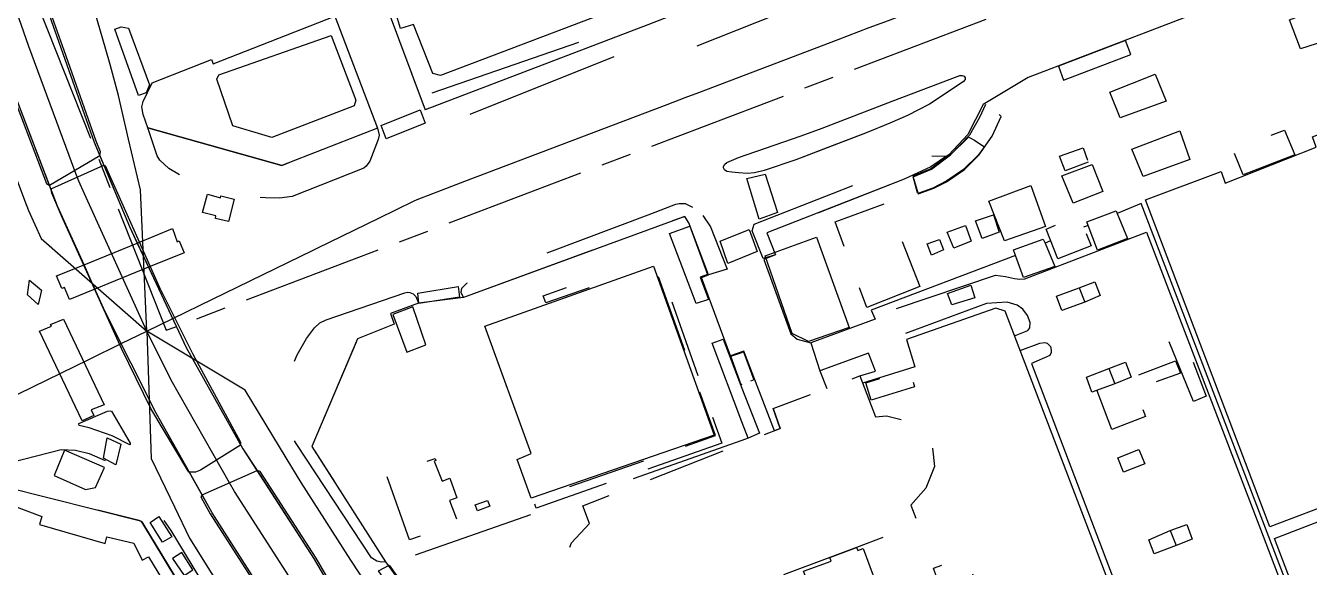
# Model space of a CAD drawing. Header units: millimetres. Extents: x 198785 to 203305, y 542885 to 545889.
# Drawn here: x 200069 to 200370.9, y 545003.5 to 545130.9 of the extents above; entities that cross this region are included whole.
import ezdxf

# ---------------------------------------------------------------- set-up
doc = ezdxf.new("R2010")
doc.units = ezdxf.units.MM
for name, pattern in [('FENCE_25K', [54.3, 28.7, -9.2, -16.4]), ('HIDDEN_BULD_25K', [28.8, 18.4, -10.4]), ('HIDDEN_EMD_25K', [50.97, 33.12, -5.36, 7.13, -5.36]), ('HIDDEN_IN_25K', [56.5, 36.5, -20])]:
    doc.linetypes.add(name, pattern=pattern)
for name, color, linetype in [('A0013114', 253, 'Continuous'), ('A0013118', 253, 'Continuous'), ('A0023214', 253, 'Continuous'), ('A0033324', 253, 'Continuous'), ('A0043325', 253, 'Continuous'), ('A0053326', 253, 'Continuous'), ('A0093351', 253, 'Continuous'), ('B0014111', 253, 'Continuous'), ('B0014116', 253, 'Continuous'), ('B0024120', 253, 'Continuous'), ('C0076117', 253, 'Continuous'), ('C0523121', 253, 'Continuous'), ('F0017111', 253, 'Continuous'), ('G0018117', 253, 'Continuous')]:
    doc.layers.add(name, color=color, linetype=linetype)

msp = doc.modelspace()

# ---------------------------------------------------------------- linework, layer by layer
at = {"layer": 'A0013114'}
for points in [[(200086.44, 545100.3), (200086.57, 545101.28), (200085.54, 545103.75), (200082.79, 545111.55), (200078.03, 545125.07), (200074.53, 545135.02), (200044.35, 545219.68), (200042.96, 545223.74), (200040.73, 545230.2), (200033.07, 545252.48), (200006.7, 545325.3), (200006.27, 545325.01), (200032.6, 545252.31), (200043.88, 545219.51), (200074.06, 545134.85), (200085.07, 545103.57), (200086.44, 545100.3)], [(200074.62, 545093.34), (200065.46, 545117.29), (200048.78, 545164.66), (200028.88, 545219.2), (200009.22, 545274.56), (200000, 545299.71)], [(200000, 545298.26), (200008.75, 545274.39), (200028.41, 545219.03), (200048.31, 545164.49), (200064.99, 545117.12), (200073.89, 545093.84), (200074.62, 545093.34)], [(200259.64, 545148.09), (200219.16, 545132.62), (200215.27, 545131.13), (200162.94, 545111.13)], [(200378.09, 545146.88), (200304.72, 545118.75), (200294.2, 545112.4), (200290.53, 545105.38), (200286.1, 545100.6), (200281.83, 545097.7), (200275.61, 545094.83), (200243.3, 545082.19), (200245.3, 545077.05)], [(200151.69, 545106.87), (200129.23, 545098.08), (200097.68, 545106.92), (200096.58, 545110.07), (200096.31, 545111.84), (200096.59, 545113.07), (200098.75, 545117.49)], [(200086.44, 545100.3), (200074.62, 545093.34)], [(200086.44, 545100.3), (200093.39, 545083.71), (200106.76, 545055.27), (200120.07, 545031.43), (200123.39, 545026.28)], [(200110.46, 545020.57), (200099.69, 545039.76), (200087.69, 545063.66), (200076.49, 545088.45), (200074.62, 545093.34)], [(200229.58, 545072.32), (200224.91, 545084.6), (200223.98, 545086.09), (200184.78, 545071.73), (200171.96, 545067.03), (200161.34, 545065.7), (200154.79, 545063.21), (200155.66, 545060.74), (200147.04, 545057.31), (200136.28, 545031.95), (200153.63, 545004.8), (200171.56, 544980.09)], [(200110.46, 545020.57), (200123.39, 545026.28)], [(200123.39, 545026.28), (200136.85, 545005.41), (200149.84, 544983.13), (200186.74, 544930.28), (200209.92, 544894.88), (200227.17, 544869.21), (200233.76, 544860.06), (200234.4, 544860.02), (200227.58, 544869.5), (200210.34, 544895.16), (200187.15, 544930.56), (200150.26, 544983.4), (200137.28, 545005.67), (200124.12, 545026.07), (200123.39, 545026.28)], [(200000, 544997.24), (200002.07, 545000.22), (200016.42, 545005.8), (200063.01, 545022.65), (200063.46, 545022.64), (200063.51, 545022.63), (200063.92, 545022.57), (200095.65, 545014.52), (200096.19, 545014.29), (200096.55, 545013.82), (200132.28, 544954.88)], [(200110.46, 545020.57), (200110.16, 545020.08), (200112.38, 545016.12), (200126.02, 544994.83), (200147.43, 544962.72), (200159.99, 544943.87), (200164.93, 544936.46), (200214.36, 544861.89), (200215.18, 544860.4), (200215.72, 544860.46), (200214.79, 544862.15), (200165.35, 544936.74), (200126.44, 544995.1), (200112.81, 545016.38), (200110.46, 545020.57)]]:
    msp.add_lwpolyline(points, dxfattribs=at)
at = {"layer": 'A0013118'}
for points in [[(200231.99, 545145.26), (200229.33, 545152.53), (200227.66, 545157.1), (200225.42, 545163.25), (200153.57, 545136.31), (200162.94, 545111.13)], [(200098.75, 545117.49), (200112.72, 545122.96), (200113.09, 545121.97), (200141.68, 545133.17), (200151.69, 545106.87)], [(200273.78, 545064.39), (200297.08, 545072.23), (200299.42, 545071.91), (200301.54, 545071.46), (200302.81, 545071.28), (200303.99, 545071.37), (200332.55, 545082.37), (200359.41, 545012.49), (200402.27, 544899.95), (200402.53, 544899.83), (200404.43, 544900.58)], [(200245.3, 545077.05), (200242.55, 545075.95), (200248.91, 545058.47), (200250.43, 545057.23), (200253.64, 545056.33), (200255.79, 545049.76), (200257.39, 545045.63)], [(200244.76, 545040.87), (200246.44, 545036.2), (200245.06, 545035.66), (200237.89, 545054.38), (200234.73, 545053.3), (200227.92, 545071.74), (200229.58, 545072.32)], [(200301.57, 545058.01), (200304.69, 545059.23), (200305.15, 545059.88), (200305.22, 545061.14), (200304.58, 545062.76), (200303.46, 545064.27), (200302.17, 545065.2), (200299.8, 545065.89), (200294.94, 545065.62), (200275.93, 545058.5)], [(200302.88, 545054.57), (200307.48, 545056.27), (200308.67, 545056.38), (200309.18, 545056.25), (200309.97, 545055.46), (200310.15, 545054.63), (200310.14, 545054.05), (200309.85, 545053.34), (200305.56, 545051.49), (200358.97, 544910.98)]]:
    msp.add_lwpolyline(points, dxfattribs=at)
at = {"layer": 'A0023214'}
for points in [[(200097.5, 545059.09), (200095.97, 545092.3), (200093.19, 545104.27), (200090.81, 545114.53), (200088.87, 545121.84), (200086.98, 545128.33), (200085.51, 545133.4), (200083.24, 545139.8), (200056.72, 545212.84), (200054.55, 545218.66), (200051.77, 545226.29), (200050.63, 545229.46), (200049.49, 545232.66), (200042.74, 545251.63), (200015.6, 545324.1), (200014.65, 545325.4), (200011.64, 545329.49), (200011.63, 545329.52), (200000, 545335.41)], [(200241.22, 544839.89), (200225.24, 544860.25), (200221.96, 544864.43), (200220.98, 544865.68), (200178.01, 544930.54), (200176.04, 544933.51), (200134.45, 544996.04), (200131.64, 545000.26), (200118.1, 545021.33), (200116.92, 545023.43), (200103.22, 545047.52), (200097.5, 545059.09), (200082.82, 545091.4), (200081.46, 545094.37), (200080.53, 545096.82), (200069.76, 545126.07), (200061.42, 545149.76), (200038.62, 545213.13), (200036.38, 545219.36), (200020.91, 545263.44), (200003.14, 545312.34), (200000, 545320.4)], [(200000, 545280.65), (200004.28, 545269.21), (200022.52, 545217.16), (200046.36, 545150.82), (200058.17, 545117.85), (200068.73, 545089.87), (200069.66, 545087.43), (200072.61, 545080.91), (200097.5, 545059.09)], [(200097.5, 545059.09), (200103.57, 545062.05), (200112.96, 545066.63), (200136.56, 545078.14), (200137.7, 545078.7), (200152.01, 545085.68), (200160.39, 545089.77), (200161.05, 545090.09), (200164.76, 545091.5), (200172.25, 545094.34), (200219.83, 545112.42), (200224.09, 545114.04), (200227.32, 545115.26), (200260.03, 545127.69), (200267.39, 545130.49), (200271.91, 545132.2), (200279.8, 545135.2), (200280.49, 545135.46), (200367.88, 545168.42), (200368.78, 545168.75), (200374.52, 545170.87)], [(200000, 545018.45), (200051.51, 545036.66), (200056.8, 545039.24), (200057.43, 545039.55), (200083.83, 545052.42), (200091.46, 545056.15), (200097.5, 545059.09)], [(200097.5, 545059.09), (200098.52, 545029.1), (200103.97, 545017.72), (200107.5, 545010.36), (200139.85, 544958.8), (200146, 544949.21), (200152.19, 544939.53), (200160.72, 544927.23), (200199.65, 544869.17), (200207.51, 544857.33), (200211.67, 544853.77), (200221.41, 544845.45), (200236.9, 544841.1), (200241.22, 544839.89)], [(200241.22, 544839.89), (200241.82, 544846.8), (200240.92, 544856.55), (200240.48, 544861.37), (200235.9, 544871.52), (200232.51, 544876.44), (200223.89, 544889.27), (200191, 544939.28), (200160.91, 544981.74), (200145.45, 545005.24), (200133.75, 545023.48), (200130.23, 545029.29), (200120.59, 545045.23), (200097.5, 545059.09)]]:
    msp.add_lwpolyline(points, dxfattribs=at)
at = {"layer": 'A0033324', "linetype": 'HIDDEN_IN_25K', "flags": 128}
for points in [[(200260.76, 545139.64), (200221.2, 545123.89), (200219.35, 545123.9), (200213.11, 545124.09), (200210.86, 545124.16), (200207.53, 545123.7), (200166.07, 545107.11), (200164.86, 545107.15), (200164.08, 545107.51), (200161.79, 545114.19), (200225.65, 545136.3), (200257.8, 545151.94), (200258.62, 545149.97), (200259.09, 545148.88), (200259.43, 545148), (200260.66, 545145.66), (200261.03, 545140.38), (200260.76, 545139.64)], [(200097.68, 545106.92), (200129.23, 545098.08), (200151.69, 545106.87), (200152.09, 545105.17), (200151.9, 545104.2), (200149.93, 545099.09), (200149.1, 545097.9), (200148.48, 545097.44), (200131.65, 545090.79), (200128.72, 545090.39), (200125.41, 545090.45), (200117.72, 545091.02), (200114.3, 545091.63), (200110.97, 545092.66), (200106.49, 545094.99), (200102.65, 545097.38), (200100.5, 545099.33), (200099.91, 545100.29), (200097.68, 545106.92)], [(200245.3, 545077.05), (200242.45, 545076.19), (200239.88, 545082.67), (200240.33, 545084.25), (200258.72, 545091.44), (200274.44, 545097.59), (200280.35, 545100.32), (200285.58, 545100.25), (200281.83, 545097.7), (200275.61, 545094.83), (200243.3, 545082.19), (200245.3, 545077.05)], [(200228.23, 545086.28), (200230.01, 545083.61), (200233.98, 545073.64), (200229.58, 545072.32), (200224.91, 545084.6), (200223.98, 545086.09), (200171.96, 545067.03), (200171.38, 545068.15), (200171.55, 545069.18), (200172.75, 545070.36), (200216.02, 545086.67), (200221.9, 545088.97), (200222.68, 545089.1), (200224.09, 545089.08), (200226.11, 545088.08), (200228.23, 545086.28)], [(200153.63, 545004.8), (200152.64, 545004.71), (200151.58, 545004.99), (200150.28, 545005.77), (200132.76, 545032.42), (200130.27, 545036.34), (200129.54, 545037.98), (200129.19, 545039.5), (200129.18, 545041.44), (200129.82, 545045.38), (200131.1, 545049.44), (200132.87, 545053.5), (200135, 545057.34), (200136.93, 545059.84), (200138.13, 545061.04), (200139.67, 545061.76), (200158.17, 545068.13), (200158.77, 545068.22), (200159.36, 545068.19), (200160.1, 545067.88), (200160.77, 545067.27), (200161.34, 545065.7), (200154.79, 545063.21), (200155.66, 545060.74), (200147.04, 545057.31), (200136.28, 545031.95), (200153.63, 545004.8)], [(200000, 545003.48), (200026.82, 545013.52), (200065.7, 545028.26), (200077.37, 545031.27), (200080.71, 545031.11), (200083.88, 545030.31), (200087.89, 545028.6), (200091.29, 545026.5), (200094.75, 545023.4), (200098.9, 545018.02), (200103.16, 545012.19), (200109.88, 545001.08), (200133.3, 544963.9), (200133.79, 544962.68), (200134.1, 544961.44), (200134.09, 544960.05), (200134.09, 544959.29), (200133.98, 544958.18), (200132.28, 544954.88), (200096.55, 545013.82), (200096.19, 545014.29), (200095.65, 545014.52), (200063.92, 545022.57), (200063.01, 545022.65), (200009.19, 545002.76), (200002.59, 545000.37), (200001.73, 544999.14), (200000.97, 544998.25), (200000.43, 544997.69), (200000, 544997.24)]]:
    msp.add_lwpolyline(points, dxfattribs=at)
at = {"layer": 'A0043325'}
for points in [[(200097.3, 545115.18), (200095.5, 545114.53), (200089.95, 545130.11), (200091.44, 545130.7), (200093.16, 545130.38), (200098.13, 545117.05), (200097.3, 545115.18)], [(200162.94, 545108), (200153.74, 545104.34), (200152.56, 545107.46), (200161.76, 545111.12), (200162.94, 545108)], [(200245.79, 545087.02), (200241.49, 545085.44), (200238.58, 545094.97), (200242.88, 545096.05), (200245.79, 545087.02)], [(200111.77, 545091.28), (200114.81, 545090.48), (200114.86, 545090.91), (200118.03, 545090.15), (200116.69, 545084.87), (200113.61, 545085.6), (200113.72, 545086.21), (200110.6, 545086.97), (200111.77, 545091.28)], [(200103.5, 545083.2), (200104.65, 545080.09), (200105.09, 545080.32), (200106.25, 545077.53), (200097.9, 545074.12), (200085.29, 545068.96), (200079.31, 545066.52), (200078.15, 545069.34), (200077.49, 545069.13), (200076.27, 545072.06), (200082.71, 545074.69), (200095.22, 545079.81), (200103.5, 545083.2)], [(200240.99, 545077.85), (200234.14, 545075.02), (200232.32, 545080.22), (200239.1, 545082.98), (200240.99, 545077.85)], [(200072.71, 545068.69), (200071.93, 545065.35), (200069.39, 545067.62), (200069.91, 545071.09), (200072.71, 545068.69)], [(200171.04, 545067.1), (200161.46, 545065.61), (200161.23, 545068), (200170.71, 545069.55), (200171.04, 545067.1)], [(200085.05, 545039.25), (200082.28, 545038), (200072.21, 545059.07), (200075.06, 545060.27), (200074.86, 545060.62), (200077.92, 545061.87), (200087.44, 545041.74), (200084.37, 545040.59), (200085.05, 545039.25)], [(200091.39, 545032.51), (200090.19, 545027.65), (200087.29, 545029.19), (200088.12, 545033.97), (200091.39, 545032.51)], [(200165.35, 544988.68), (200162.94, 544986.93), (200152, 545002.72), (200154.51, 545004.06), (200165.35, 544988.68)]]:
    msp.add_lwpolyline(points, dxfattribs=at)
at = {"layer": 'A0053326'}
for points in [[(200240.36, 545096.34), (200238.73, 545096.19), (200236.6, 545096.29), (200235.05, 545096.47), (200233.91, 545096.65), (200233.36, 545097), (200233.1, 545097.47), (200233.13, 545097.81), (200233.41, 545098.34), (200233.91, 545098.75), (200236.65, 545099.97), (200251.36, 545105), (200256.29, 545106.8), (200272.75, 545113.18), (200288.66, 545119.21), (200289.2, 545119.26), (200289.67, 545119.06), (200289.94, 545118.69), (200289.9, 545118.25), (200289.46, 545117.75), (200281.52, 545112.46), (200276.38, 545109.83), (200272.24, 545108), (200266.49, 545105.66), (200264.58, 545104.93), (200259.94, 545103.17), (200259.64, 545103.05), (200250.08, 545099.42), (200242.67, 545096.9), (200240.36, 545096.34)], [(200093.59, 545032.4), (200093.46, 545032.35), (200089.3, 545034.43), (200083.92, 545036.32), (200081.59, 545036.9), (200081.5, 545037.17), (200081.52, 545037.36), (200088.22, 545040.26), (200088.83, 545040.32), (200089.16, 545040.23), (200093.56, 545032.72), (200093.59, 545032.4)]]:
    msp.add_lwpolyline(points, dxfattribs=at)
at = {"layer": 'A0093351'}
for points in [[(200000, 545323.07), (200000, 545323.07), (200006.27, 545325.01), (200032.6, 545252.31), (200043.88, 545219.51), (200074.06, 545134.85), (200085.07, 545103.57), (200093.39, 545083.71), (200095.22, 545079.81), (200097.9, 545074.12), (200106.76, 545055.27), (200120.07, 545031.43), (200136.85, 545005.41), (200149.84, 544983.13)], [(200126.44, 544995.1), (200112.81, 545016.38), (200099.69, 545039.76), (200087.69, 545063.66), (200085.29, 545068.96), (200082.71, 545074.69), (200076.49, 545088.45), (200065.46, 545117.29), (200048.78, 545164.66), (200028.88, 545219.2), (200009.22, 545274.56), (200000, 545299.71)]]:
    msp.add_lwpolyline(points, dxfattribs=at)
at = {"layer": 'B0014111'}
for points in [[(200228.15, 545142.68), (200166.51, 545119.22), (200164.77, 545119.72), (200160.16, 545131.26), (200157.13, 545130.32), (200155.7, 545135.01), (200225.31, 545161.47), (200227.38, 545155.38), (200224.16, 545154.31), (200228.51, 545143.92), (200228.15, 545142.68)], [(200146.26, 545112.06), (200126.9, 545104.67), (200117.73, 545107.41), (200113.98, 545118.34), (200114.39, 545119.35), (200140.85, 545128.63), (200146.62, 545113.44), (200146.26, 545112.06)], [(200404.79, 545067.71), (200417.75, 545033.77), (200401.07, 545028.05), (200399.98, 545030.45), (200377.18, 545022.19), (200378.12, 545019.32), (200361.58, 545013.02), (200332.36, 545089.96), (200350.14, 545096.68), (200351.05, 545093.93), (200372.49, 545102.36), (200371.59, 545104.83), (200388.15, 545111.26), (200404.79, 545067.71)], [(200230.91, 545034.59), (200187.9, 545019.8), (200184.6, 545028.92), (200187.85, 545030.3), (200176.96, 545060.28), (200216.62, 545074.4), (200230.91, 545034.59)], [(200440.02, 544975.37), (200384.16, 544953.91), (200362.7, 545010.34), (200418.42, 545031.79), (200440.02, 544975.37)], [(200062.9, 545019.2), (200063.64, 545017.24), (200065.74, 545018.12), (200072.8, 545015.51), (200072.24, 545013.64), (200087.67, 545009.17), (200088.11, 545010.71), (200094.41, 545009.19), (200096.39, 545005.23), (200097.84, 545005.96), (200119.94, 544969.77)], [(200259.57, 544982.44), (200258.93, 544984.13), (200251.91, 545002.61), (200258.44, 545004.97), (200258.13, 545005.85), (200264.41, 545008.22), (200264.69, 545007.48), (200265.96, 545007.95), (200272.47, 544990.37), (200292.61, 544997.75), (200317.93, 544930.79), (200284.01, 544918.04), (200259.57, 544982.44)]]:
    msp.add_lwpolyline(points, dxfattribs=at)
at = {"layer": 'B0014116', "linetype": 'HIDDEN_BULD_25K', "flags": 128}
for points in [[(200367.47, 545100.54), (200355.33, 545095.89), (200352.96, 545101.61), (200365.04, 545106.4), (200367.47, 545100.54)], [(200318.83, 545098.8), (200313.44, 545096.77), (200312.15, 545100.21), (200317.66, 545102.21), (200318.83, 545098.8)], [(200279.27, 545069.58), (200266.78, 545064.61), (200259.4, 545084.81), (200271.56, 545089.25), (200279.27, 545069.58)], [(200297.9, 545082.4), (200293.94, 545080.85), (200292.38, 545085), (200296.61, 545086.41), (200297.9, 545082.4)], [(200319.58, 545079.14), (200311.73, 545076.06), (200308.95, 545083.08), (200316.7, 545086.18), (200319.58, 545079.14)], [(200291.33, 545080.22), (200287.23, 545078.63), (200285.68, 545082.4), (200289.98, 545083.95), (200291.33, 545080.22)], [(200284.85, 545078.18), (200282.01, 545076.98), (200280.99, 545079.66), (200283.9, 545080.65), (200284.85, 545078.18)], [(200232.69, 545032.72), (200189.04, 545017.46), (200188.3, 545019.52), (200231.22, 545034.5), (200217.33, 545073.17), (200218.3, 545073.54), (200232.69, 545032.72)], [(200201.47, 545069.3), (200191.28, 545065.74), (200190.69, 545067.41), (200200.84, 545070.93), (200201.47, 545069.3)], [(200292.23, 545066.92), (200286.81, 545065.24), (200285.81, 545067.95), (200291.27, 545069.87), (200292.23, 545066.92)], [(200346.63, 545043.76), (200343.65, 545042.54), (200337.87, 545056.67), (200341.1, 545058.11), (200346.63, 545043.76)], [(200237.45, 545046.57), (200237.25, 545046.49), (200234.82, 545053.19), (200237.45, 545054.09), (200237.84, 545054.22), (200240.26, 545047.63), (200237.45, 545046.57)], [(200278.01, 545046.02), (200267.82, 545042.83), (200266.55, 545046.91), (200276.74, 545050.09), (200278.01, 545046.02)], [(200332.32, 545039.01), (200324.43, 545035.92), (200320.95, 545045.07), (200339.39, 545052.13), (200340.55, 545049.2), (200329.84, 545045.34), (200332.32, 545039.01)], [(200264.41, 545008.22), (200258.13, 545005.85), (200211.26, 544988.18), (200209.68, 544992.2), (200205.46, 544992.66), (200199.23, 544995.11), (200196.28, 544999.54), (200195.63, 545004.71), (200197.38, 545009.28), (200201.62, 545013.86), (200200.04, 545018), (200237.45, 545032.67), (200246.44, 545036.2), (200244.76, 545040.87), (200265.13, 545048.54), (200268.84, 545038.93), (200271.45, 545039.17), (200274.92, 545038.29), (200278.87, 545036.39), (200282.21, 545032.23), (200282.69, 545027.27), (200280.71, 545022.13), (200277.17, 545018.16), (200278.85, 545013.66), (200264.41, 545008.22)], [(200165.08, 545028.53), (200166.95, 545023.78), (200168.76, 545024.5), (200170.41, 545019.88), (200168.7, 545019.23), (200170.69, 545014.02), (200159.25, 545009.99), (200153.91, 545025.12), (200165.31, 545029.16), (200165.45, 545028.62), (200165.08, 545028.53)], [(200178.15, 545017.9), (200175.21, 545016.78), (200174.7, 545018.23), (200177.63, 545019.22), (200178.15, 545017.9)], [(200292.93, 544998.64), (200285.17, 544995.75), (200282.45, 545003.3), (200290.11, 545006.09), (200292.93, 544998.64)]]:
    msp.add_lwpolyline(points, dxfattribs=at)
at = {"layer": 'B0024120', "linetype": 'FENCE_25K', "flags": 128}
msp.add_lwpolyline([(200238.91, 545033.89), (200237.45, 545033.38), (200154.14, 545004.09)], dxfattribs=at)
at = {"layer": 'C0076117'}
for points in [[(200368.83, 545125.49), (200366.22, 545132.34), (200373.44, 545135.04), (200376.13, 545127.87), (200368.83, 545125.49)], [(200327.61, 545127.43), (200311.87, 545121.42), (200313.09, 545118.15), (200328.86, 545124.14), (200327.61, 545127.43)], [(200326.41, 545109.23), (200323.94, 545115.29), (200334.62, 545119.5), (200337.2, 545113.19), (200326.41, 545109.23)], [(200294.71, 545112.39), (200293.28, 545109.35), (200290.98, 545105.17), (200286.64, 545100.69), (200281.87, 545097.28), (200277.61, 545095.51), (200278.86, 545091.38), (200282.6, 545092.72), (200285.55, 545094.22), (200289.76, 545097.14), (200293.13, 545100.51), (200296.26, 545104.97), (200298.42, 545109.56), (200297.96, 545110.03)], [(200331.76, 545095.47), (200329.1, 545101.93), (200340.39, 545106.23), (200342.77, 545099.49), (200331.76, 545095.47)], [(200315.3, 545089.22), (200312.63, 545095.62), (200319.83, 545098.28), (200322.29, 545091.97), (200315.3, 545089.22)], [(200299.17, 545080.3), (200295.51, 545089.65), (200305.38, 545093.37), (200308.85, 545083.73), (200299.17, 545080.3)], [(200404.31, 544898.46), (200331.34, 545089.14), (200325.68, 545086.8)], [(200318.85, 545083.97), (200318.54, 545084.8), (200325.42, 545087.42), (200325.68, 545086.8)], [(200325.68, 545086.8), (200328.12, 545080.85), (200321.04, 545078.14), (200318.85, 545083.97)], [(200226.71, 545065.62), (200220.37, 545082.05), (200225.16, 545083.79), (200229.35, 545072.39), (200227.65, 545071.78), (200229.59, 545066.56), (200226.71, 545065.62)], [(200318.85, 545083.97), (200317.78, 545083.53)], [(200253.11, 545056.64), (200249.26, 545058.53), (200242.93, 545076.78), (200254.99, 545081.17), (200262.69, 545059.97), (200253.11, 545056.64)], [(200301.77, 545076.89), (200301.31, 545078.18), (200308.29, 545080.76), (200308.71, 545079.77)], [(200310.04, 545080.32), (200308.71, 545079.77)], [(200308.71, 545079.77), (200311.06, 545074.28), (200303.62, 545071.67), (200301.77, 545076.89)], [(200301.77, 545076.89), (200267.79, 545064.05), (200268.76, 545061.9), (200253.64, 545056.33)], [(200318.06, 545065.92), (200312.63, 545063.91), (200311.42, 545067.29), (200316.73, 545069.24)], [(200316.73, 545069.24), (200320.44, 545070.65), (200321.66, 545067.45), (200318.06, 545065.92)], [(200316.73, 545069.24), (200318.06, 545065.92)], [(200160.02, 545064.83), (200155.33, 545063.01), (200158.63, 545054.14), (200163.13, 545055.86), (200160.02, 545064.83)], [(200278.59, 544842.09), (200277.11, 544845.96), (200269.33, 544843.15), (200265.1, 544854.87), (200268.22, 544856.13), (200265.96, 544861.91), (200350.74, 544894.4), (200352.74, 544901.05), (200355.54, 544906.56), (200358, 544910.53), (200351.81, 544926.52), (200299.37, 545063.77), (200297.17, 545064.5), (200276.15, 545057.12), (200278.09, 545050.69), (200265.79, 545046.82)], [(200238.91, 545033.88), (200237.45, 545037.74), (200230.43, 545056.25), (200233.01, 545057.17), (200237.45, 545045.71), (200241.57, 545035.06), (200238.91, 545033.88)], [(200265.13, 545048.54), (200268.84, 545049.68), (200267.19, 545053.87), (200255.79, 545049.76)], [(200325.11, 545046.71), (200319.74, 545044.72), (200318.46, 545048.24), (200323.7, 545050.3)], [(200323.7, 545050.3), (200327.63, 545051.79), (200329, 545048.24), (200325.11, 545046.71)], [(200323.7, 545050.3), (200325.11, 545046.71)], [(200078.13, 545031.07), (200075.71, 545025.14), (200083.04, 545021.83), (200085.37, 545022.34), (200087.5, 545026.99), (200078.13, 545031.07)], [(200327.18, 545025.88), (200325.87, 545029.27), (200330.81, 545031.21), (200332.18, 545027.85), (200327.18, 545025.88)], [(200101.19, 545009.41), (200098.29, 545014.09), (200100.29, 545015.48), (200103.34, 545010.73), (200101.19, 545009.41)], [(200338.16, 545012.17), (200342.06, 545013.62), (200343.35, 545010.18), (200339.56, 545008.65)], [(200339.56, 545008.65), (200334.36, 545006.69), (200333.12, 545010.02), (200338.16, 545012.17)], [(200338.16, 545012.17), (200339.56, 545008.65)], [(200105.68, 545007), (200103.55, 545005.6), (200106.24, 545001.6), (200108.28, 545002.97), (200105.68, 545007)]]:
    msp.add_lwpolyline(points, dxfattribs=at)
at = {"layer": 'C0523121'}
msp.add_lwpolyline([(200272.75, 545113.18), (200288.66, 545119.21), (200289.2, 545119.26), (200289.67, 545119.06), (200289.94, 545118.69), (200289.9, 545118.25), (200289.46, 545117.75), (200281.52, 545112.46), (200276.38, 545109.83), (200272.24, 545108), (200266.49, 545105.66), (200250.08, 545099.42), (200242.67, 545096.9), (200240.36, 545096.34), (200238.73, 545096.19), (200236.6, 545096.29), (200235.05, 545096.47), (200233.91, 545096.65), (200233.36, 545097), (200233.1, 545097.47), (200233.13, 545097.81), (200233.41, 545098.34), (200233.91, 545098.75), (200236.65, 545099.97), (200251.36, 545105), (200256.29, 545106.8), (200272.75, 545113.18)], dxfattribs=at)
at = {"layer": 'F0017111'}
for points, elevation in [([(200292.15, 545104.02), (200294.33, 545102.49), (200294.33, 545102.26), (200293.04, 545100.55), (200289.55, 545097.11), (200285.61, 545094.42), (200282.31, 545092.75), (200279.01, 545091.54), (200278.74, 545091.61), (200277.68, 545095.36), (200282, 545097.18), (200286.48, 545100.55), (200290.65, 545104.65), (200290.8, 545104.72), (200292.15, 545104.02)], 10), ([(200075.15, 545092.64), (200087.34, 545098.14), (200087.71, 545098.03), (200100.49, 545069.35), (200108.25, 545053.81), (200119.54, 545032.94), (200119.54, 545032.26), (200110.09, 545026.39), (200108.91, 545025.89), (200107.39, 545025.89), (200098.46, 545040.87), (200091.55, 545055.01), (200077.4, 545086.19), (200075.13, 545091.53), (200075.04, 545091.88), (200075.04, 545092.48), (200075.15, 545092.64)], 20)]:
    msp.add_lwpolyline(points, dxfattribs=dict(at, elevation=elevation))
at = {"layer": 'G0018117', "linetype": 'HIDDEN_EMD_25K', "flags": 128}
msp.add_lwpolyline([(200000, 545324.47), (200013.4, 545290.54), (200011.58, 545288.32), (200102.06, 545059.28), (200792.91, 545321.56), (201296.44, 545512.81), (201426.42, 545562.18), (201446.73, 545569.89), (201862.14, 545727.6), (201885.51, 545736.47)], dxfattribs=at)

doc.saveas('drawing.dxf')
